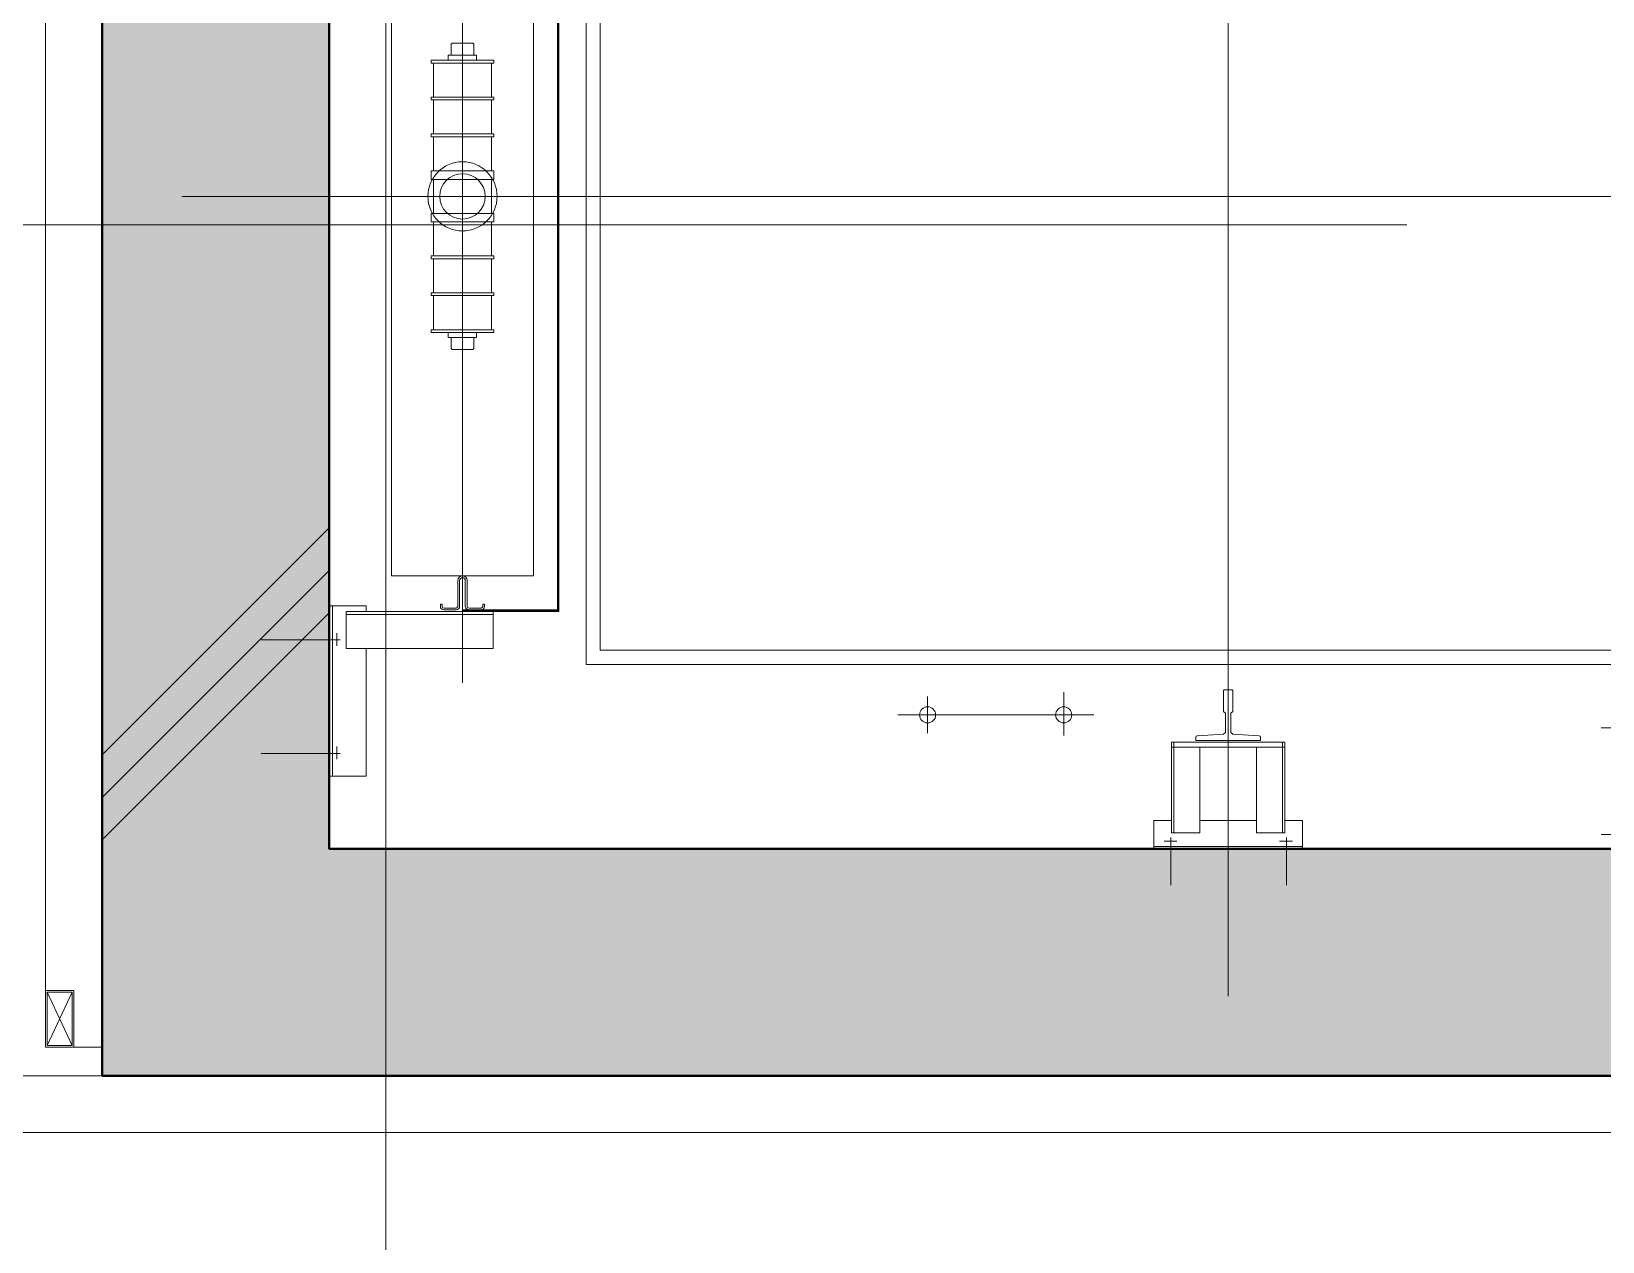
# Model space of a CAD drawing. Header units: millimetres. Extents: x 4003075 to 5615882, y 1445368 to 2591247.
# Drawn here: x 5365950 to 5368720, y 2445175 to 2447308 of the extents above; entities that cross this region are included whole.
import ezdxf

# ---------------------------------------------------------------- set-up
doc = ezdxf.new("R2010")
doc.units = ezdxf.units.MM
for name, color, linetype, lineweight in [('XR-평면도$0$A-CNTL', 9, 'Continuous', 15), ('XR-평면도$0$A-CONC-LIN1', 9, 'Continuous', 40), ('XR-평면도$0$A-DWXM-ELEV', 9, 'Continuous', 18), ('XR-평면도$0$A-ELEV-LIN3', 9, 'Continuous', 18), ('XR-평면도$0$A-SECT-LIN2', 9, 'Continuous', 20), ('XR-평면도$0$A-SECT-LIN3', 9, 'Continuous', 18), ('XR-평면도$0$A-WAXM-PANL', 9, 'Continuous', 20), ('XR-평면도$0$A-XXXX-HATC', 9, 'Continuous', 18), ('XR-평면도$0$A-XXXX-OPEN', 9, 'Continuous', 15)]:
    doc.layers.add(name, color=color, linetype=linetype, lineweight=lineweight)
doc.layers.add('XR-평면도$0$A-CONC-SOLD', color=9, linetype='Continuous')

# ---------------------------------------------------------------- blocks, each defined once
blk = doc.blocks.new('XR-평면도$0$RAMP_내려감(기준층) (220802)')
at = {"layer": 'XR-평면도$0$A-CNTL', "ltscale": 300}
blk.add_lwpolyline([(-24300, -35700), (25100, -35700)], dxfattribs=at)
blk = doc.blocks.new('XR-평면도$0$중심선(210216)')
at = {"layer": 'XR-평면도$0$A-CNTL', "ltscale": 300}
for points in [[(44000, 206000), (44000, -10000)], [(-10000, 106000), (186000, 106000)]]:
    blk.add_lwpolyline(points, dxfattribs=at)
blk = doc.blocks.new('XR-평면도$0$윈드컬럼(13000)_2')
at = {"layer": 'XR-평면도$0$A-SECT-LIN2'}
blk.add_lwpolyline([(-100, 250), (-100, 150), (-50, 150), (-50, 250)], close=True, dxfattribs=at)
at = {"layer": 'XR-평면도$0$A-SECT-LIN3'}
blk.add_lwpolyline([(-97, 247), (-97, 153), (-53, 153), (-53, 247)], close=True, dxfattribs=at)
at = {"layer": 'XR-평면도$0$A-XXXX-OPEN'}
for p, q in [((-97, 153), (-53, 247)), ((-97, 247), (-53, 153))]:
    blk.add_line(p, q, dxfattribs=at)
blk = doc.blocks.new('XR-평면도$0$ELEV_21인승(4호기)')
at = {"layer": 'XR-평면도$0$A-CNTL'}
for p, q in [((1150, -23.1), (1150, 3110)), ((-260, 1265), (2560, 1265))]:
    blk.add_line(p, q, dxfattribs=at)
at = {"layer": 'XR-평면도$0$A-DWXM-ELEV'}
for p, q in [((168, 2970), (168, 2830.5)), ((368, 2970), (368, 2830.5)), ((128, 2850), (128, 2785)), ((428, 2844), (128, 2844)), ((180.1, 2836.6), (157.7, 2836.6)), ((380.1, 2836.6), (357.7, 2836.6)), ((428, 2850), (428, 2785)), ((353, 2561.1), (353, 2820)), ((418, 2820), (353, 2820)), ((413, 2820), (413, 2561.1)), ((418, 2820), (418, 2561.1)), ((128, 2785), (353, 2785)), ((418, 2785), (428, 2785)), ((418, 2785), (428, 2785)), ((1819, 2740), (481, 2740)), ((481, 2740), (481, 2490)), ((910, 2560), (910, 2670)), ((915, 2670), (910, 2670)), ((915, 2560), (915, 2670)), ((975, 2666), (915, 2666)), ((975, 2560), (975, 2670)), ((980, 2670), (975, 2670)), ((980, 2560), (980, 2670)), ((1040, 2666), (980, 2666)), ((1040, 2560), (1040, 2670)), ((1040, 2670), (1045, 2670)), ((1045, 2560), (1045, 2670)), ((1105, 2666), (1045, 2666)), ((1105, 2560), (1105, 2670)), ((1105, 2670), (1120, 2670)), ((1120, 2560), (1120, 2670)), ((1180, 2666), (1120, 2666)), ((1180, 2560), (1180, 2670)), ((1195, 2670), (1180, 2670)), ((1195, 2560), (1195, 2670)), ((1195, 2666), (1255, 2666)), ((1255, 2560), (1255, 2670)), ((1260, 2670), (1255, 2670)), ((1260, 2560), (1260, 2670)), ((1260, 2666), (1320, 2666)), ((1320, 2560), (1320, 2670)), ((1320, 2670), (1325, 2670)), ((1325, 2560), (1325, 2670)), ((1325, 2666), (1385, 2666)), ((1385, 2560), (1385, 2670)), ((1385, 2670), (1390, 2670)), ((1390, 2560), (1390, 2670)), ((421, 2647.8), (421, 2626.2)), ((424.2, 2647.8), (424.2, 2626.2)), ((431, 2654), (427.2, 2654)), ((431, 2650.8), (427.2, 2650.8)), ((431, 2654), (431, 2650.8)), ((880, 2633), (882, 2635)), ((880, 2597), (880, 2633)), ((882, 2635), (901.2, 2635)), ((901.2, 2590), (901.2, 2640)), ((910, 2640), (901.2, 2640)), ((1390, 2640), (1398.8, 2640)), ((1398.8, 2590), (1398.8, 2640)), ((1418, 2635), (1398.8, 2635)), ((1420, 2633), (1418, 2635)), ((1420, 2597), (1420, 2633)), ((2007.6, 2615), (292.4, 2615)), ((418, 2445), (418, 2615)), ((419.5, 2615), (419.5, 2445)), ((421, 2615), (421, 2445)), ((421, 2603.8), (421, 2582.2)), ((424.2, 2603.8), (424.2, 2582.2)), ((472.8, 2623.2), (427.2, 2623.2)), ((472.8, 2620), (427.2, 2620)), ((472.8, 2610), (427.2, 2610)), ((472.8, 2606.8), (427.2, 2606.8)), ((850, 2615), (1420, 2615)), ((431, 2579.2), (427.2, 2579.2)), ((431, 2579.2), (431, 2576)), ((882, 2595), (880, 2597)), ((882, 2595), (901.2, 2595)), ((910, 2590), (901.2, 2590)), ((1390, 2590), (1398.8, 2590)), ((1418, 2595), (1398.8, 2595)), ((1418, 2595), (1420, 2597)), ((418, 2561.1), (353, 2561.1)), ((431, 2576), (427.2, 2576)), ((915, 2560), (910, 2560)), ((975, 2564), (915, 2564)), ((980, 2560), (975, 2560)), ((1040, 2564), (980, 2564)), ((1040, 2560), (1045, 2560)), ((1105, 2564), (1045, 2564)), ((1105, 2560), (1120, 2560)), ((1180, 2564), (1120, 2564)), ((1195, 2560), (1180, 2560)), ((1195, 2564), (1255, 2564)), ((1260, 2560), (1255, 2560)), ((1260, 2564), (1320, 2564)), ((1320, 2560), (1325, 2560)), ((1325, 2564), (1385, 2564)), ((1385, 2560), (1390, 2560)), ((1819, 2490), (481, 2490)), ((418, 2447.2), (1879, 2447.2)), ((418, 2446.1), (1880.5, 2446.1)), ((418, 2445), (1882, 2445)), ((325, 2397), (325, 115)), ((325, 2397), (1975, 2397)), ((350, 2372), (1950, 2372)), ((350, 2372), (350, 272)), ((236, 1847.2), (236, 1501.9)), ((204, 1795), (268.5, 1795)), ((199.4, 1555), (271.6, 1555)), ((276.2, 1555), (201, 1555)), ((0, 1396.2), (50, 1396.2)), ((4, 1133.8), (4, 1396.2)), ((50, 1365), (50, 1396.2)), ((-64.2, 1365.9), (19.7, 1365.9)), ((13.5, 1378.1), (13.5, 1355.5)), ((188, 1365), (28, 1365)), ((28, 1315), (28, 1365)), ((188, 1361), (28, 1361)), ((178.9, 1165), (178.9, 1365)), ((188, 1165), (188, 1365)), ((178.9, 1315), (28, 1315)), ((50, 1215), (50, 1315)), ((178.9, 1215), (28, 1215)), ((28, 1165), (28, 1215)), ((13.5, 1151.9), (13.5, 1174.5)), ((188, 1169), (28, 1169)), ((188, 1165), (28, 1165)), ((50, 1133.8), (50, 1165)), ((-64.2, 1162.2), (19.7, 1162.2)), ((0, 1133.8), (50, 1133.8)), ((25, 607.5), (25, 147.5)), ((213, 607.5), (213, 147.5))]:
    blk.add_line(p, q, dxfattribs=at)
blk.add_lwpolyline([(196.6, 1208, 0.396891), (199.1, 1210.4), (201.8, 1257), (205.1, 1260.2), (238.8, 1260.2), (242, 1257), (279, 1257), (280, 1258), (280, 1272), (279, 1273), (242, 1273), (238.8, 1269.7), (205.1, 1269.7), (201.8, 1273), (199.1, 1319.6, 0.396891), (196.6, 1322), (191, 1322), (191, 1208)], format="xyb", close=True, dxfattribs=at)
for centre, radius in [((1150, 2615), 61), ((1150, 2615), 61), ((1150, 2615), 40), ((236, 1795), 14.2), ((236, 1555), 14.2)]:
    blk.add_circle(centre, radius, dxfattribs=at)
for centre, radius, start, end in [((427.2, 2647.8), 6.2, 90, 180), ((427.2, 2647.8), 3, 90, 180), ((427.2, 2626.2), 6.2, 180, 270), ((427.2, 2603.8), 6.2, 90, 180), ((427.2, 2626.2), 3, 180, 270), ((427.2, 2603.8), 3, 90, 180), ((472.8, 2615), 8.2, 270, 90), ((472.8, 2615), 5, 270, 90), ((427.2, 2582.2), 6.2, 180, 270), ((427.2, 2582.2), 3, 180, 270)]:
    blk.add_arc(centre, radius, start, end, dxfattribs=at)
blk = doc.blocks.new('XR-평면도$0$CORE_03_06_B2F 3F에서8F (230330)')
at = {"layer": 'XR-평면도$0$A-CONC-SOLD'}
h = blk.add_hatch(dxfattribs=at)
h.set_pattern_fill('CONC', color=256, scale=100, angle=180)
h.set_pattern_definition([(225, (259193, 729020.6), (2121.32, -2121.32), []), (225, (259193, 728945.6), (2121.32, -2121.32), []), (225, (259193, 728870.6), (2121.32, -2121.32), [])])
h.paths.add_polyline_path([(0, 0), (10950, 0), (10950, 10700), (10550, 10700), (10550, 10000), (7300, 10000), (7300, 9550), (7550, 9550), (7550, 9750), (10550, 9750), (10550, 7250), (8850, 7250), (8850, 7000), (10550, 7000), (10550, 400), (7550, 400), (7550, 7000), (7750, 7000), (7750, 7250), (7550, 7250), (7550, 8450), (7300, 8450), (7300, 5550), (6850, 5550), (6850, 5300), (7300, 5300), (7300, 400), (3500, 400), (3500, 900), (3250, 900), (3250, 400), (400, 400), (400, 2700), (3250, 2700), (3250, 2200), (3500, 2200), (3500, 3500), (3250, 3500), (3250, 2950), (400, 2950), (400, 5300), (3250, 5300), (3250, 4700), (3500, 4700), (3500, 5300), (5750, 5300), (5750, 5550), (5300, 5550), (5300, 7900), (5050, 7900), (5050, 5550), (400, 5550), (400, 9100), (1300, 9100), (1300, 9350), (400, 9350), (400, 12000), (2400, 12000), (2400, 9350), (1915, 9350), (1915, 9100), (3550, 9100), (3550, 9350), (2650, 9350), (2650, 12000), (5050, 12000), (5050, 9350), (4150, 9350), (4150, 9100), (5300, 9100), (5300, 12000), (5750, 12000), (5750, 12400), (0, 12400)])
h.paths.add_polyline_path([(6850, 12000), (10550, 12000), (10550, 11800), (10950, 11800), (10950, 12400), (6850, 12400)], flags=17)
at = {"layer": 'XR-평면도$0$A-XXXX-HATC'}
h = blk.add_hatch(color=253, dxfattribs=at)
h.dxf.hatch_style = 1
h.paths.add_polyline_path([(0, 12400), (0, 0), (10950, 0), (10950, 10685), (10550, 10685), (10550, 10000), (7300, 10000), (7300, 9615), (7550, 9615), (7550, 9750), (10550, 9750), (10550, 7250), (8765, 7250), (8765, 7000), (10550, 7000), (10550, 400), (7550, 400), (7550, 7000), (7635, 7000), (7635, 7250), (7550, 7250), (7550, 8485), (7300, 8485), (7300, 5550), (6865, 5550), (6865, 5300), (7300, 5300), (7300, 400), (3500, 400), (3500, 900), (3250, 900), (3250, 400), (400, 400), (400, 2700), (3250, 2700), (3250, 2200), (3500, 2200), (3500, 3475), (3250, 3475), (3250, 2950), (400, 2950), (400, 5300), (3250, 5300), (3250, 4775), (3500, 4775), (3500, 5300), (5735, 5300), (5735, 5550), (400, 5550), (400, 9100), (1285, 9100), (1285, 9350), (400, 9350), (400, 12000), (2400, 12000), (2400, 9350), (1915, 9350), (1915, 9100), (4235, 9100), (4235, 9350), (2650, 9350), (2650, 12000), (5050, 12000), (5050, 9350), (4865, 9350), (4865, 9100), (5300, 9100), (5300, 12000), (5735, 12000), (5735, 12400)])
h.paths.add_polyline_path([(6865, 12000), (6865, 12400), (10950, 12400), (10950, 11815), (10550, 11815), (10550, 12000)])
at = {"layer": 'XR-평면도$0$A-CONC-LIN1'}
for points in [[(5735, 12400), (0, 12400), (0, 0), (10950, 0), (10950, 10685), (10550, 10685)], [(400, 2700), (400, 400), (3250, 400)]]:
    blk.add_lwpolyline(points, dxfattribs=at)
at = {"rotation": 90}
blk.add_blockref('XR-평면도$0$ELEV_21인승(4호기)', (3250, 400), dxfattribs=at)

msp = doc.modelspace()

# ---------------------------------------------------------------- linework, layer by layer
at = {"layer": 'XR-평면도$0$A-ELEV-LIN3'}
for points in [[(5363175, 2444567.6), (5364575, 2444567.6), (5364575, 2445467.6), (5377025, 2445467.6), (5377025, 2444867.6), (5378125, 2444867.6), (5378125, 2446367.6), (5377025, 2446367.6), (5377025, 2457867.6), (5433125, 2457867.6), (5433125, 2446367.6), (5432025, 2446367.6), (5432025, 2444867.6), (5433125, 2444867.6), (5433125, 2445467.6), (5443025, 2445467.6), (5443025, 2444867.6), (5444125, 2444867.6), (5444125, 2446367.6), (5443025, 2446367.6), (5443025, 2457867.6), (5483675, 2457867.6)], [(5363175, 2445967.6), (5363175, 2444567.6), (5364575, 2444567.6), (5364575, 2445467.6), (5377025, 2445467.6), (5377025, 2444867.6), (5378125, 2444867.6), (5378125, 2446367.6), (5377025, 2446367.6), (5377025, 2457867.6), (5433125, 2457867.6), (5433125, 2446367.6), (5432025, 2446367.6), (5432025, 2444867.6), (5433125, 2444867.6), (5433125, 2445467.6), (5443025, 2445467.6), (5443025, 2444867.6), (5444125, 2444867.6), (5444125, 2446367.6), (5443025, 2446367.6), (5443025, 2457867.6), (5483675, 2457867.6)], [(5363175, 2445967.6), (5363175, 2444567.6), (5364575, 2444567.6), (5364575, 2445467.6), (5377025, 2445467.6), (5377025, 2444867.6), (5378125, 2444867.6), (5378125, 2446367.6), (5377025, 2446367.6), (5377025, 2457867.6), (5433125, 2457867.6), (5433125, 2446367.6), (5432025, 2446367.6), (5432025, 2444867.6), (5433125, 2444867.6), (5433125, 2445467.6), (5443025, 2445467.6), (5443025, 2444867.6), (5444125, 2444867.6), (5444125, 2446367.6), (5443025, 2446367.6), (5443025, 2457867.6), (5483675, 2457867.6)], [(5363075, 2444467.6), (5364675, 2444467.6), (5364675, 2445367.6), (5376925, 2445367.6), (5376925, 2444767.6), (5378225, 2444767.6), (5378225, 2446467.6), (5377125, 2446467.6), (5377125, 2457767.6), (5433025, 2457767.6), (5433025, 2446467.6), (5431925, 2446467.6), (5431925, 2444767.6), (5433225, 2444767.6), (5433225, 2445367.6), (5442925, 2445367.6), (5442925, 2444767.6), (5444225, 2444767.6), (5444225, 2446467.6), (5443125, 2446467.6), (5443125, 2457767.6), (5483575, 2457767.6)], [(5363075, 2444467.6), (5364675, 2444467.6), (5364675, 2445367.6), (5376925, 2445367.6), (5376925, 2444767.6), (5378225, 2444767.6), (5378225, 2446467.6), (5377125, 2446467.6), (5377125, 2457767.6), (5433025, 2457767.6), (5433025, 2446467.6), (5431925, 2446467.6), (5431925, 2444767.6), (5433225, 2444767.6), (5433225, 2445367.6), (5442925, 2445367.6), (5442925, 2444767.6), (5444225, 2444767.6), (5444225, 2446467.6), (5443125, 2446467.6), (5443125, 2457767.6), (5483575, 2457767.6)], [(5363075, 2444467.6), (5364675, 2444467.6), (5364675, 2445367.6), (5376925, 2445367.6), (5376925, 2444767.6), (5378225, 2444767.6), (5378225, 2446467.6), (5377125, 2446467.6), (5377125, 2457767.6), (5433025, 2457767.6), (5433025, 2446467.6), (5431925, 2446467.6), (5431925, 2444767.6), (5433225, 2444767.6), (5433225, 2445367.6), (5442925, 2445367.6), (5442925, 2444767.6), (5444225, 2444767.6), (5444225, 2446467.6), (5443125, 2446467.6), (5443125, 2457767.6), (5483575, 2457767.6)]]:
    msp.add_lwpolyline(points, dxfattribs=at)
at = {"layer": 'XR-평면도$0$A-WAXM-PANL'}
for points in [[(5377575, 2536017.6), (5365925, 2536017.6), (5365925, 2445467.6), (5366075, 2445467.6)], [(5377575, 2536017.6), (5365925, 2536017.6), (5365925, 2445467.6), (5366075.1, 2445467.6)], [(5377575, 2536017.6), (5365925, 2536017.6), (5365925, 2445467.6), (5366075.1, 2445467.6)], [(5377575, 2535967.6), (5365975, 2535967.6), (5365975, 2445517.6), (5366075, 2445517.6)], [(5377575, 2535967.6), (5365975, 2535967.6), (5365975, 2445517.6), (5366075.1, 2445517.6)], [(5377575, 2535967.6), (5365975, 2535967.6), (5365975, 2445517.6), (5366075.1, 2445517.6)]]:
    msp.add_lwpolyline(points, dxfattribs=at)

# ---------------------------------------------------------------- block references
for name, p in [('XR-평면도$0$RAMP_내려감(기준층) (220802)', (5343275, 2482667.6)), ('XR-평면도$0$윈드컬럼(13000)_2', (5366075, 2445367.6)), ('XR-평면도$0$윈드컬럼(13000)_2', (5366075, 2445367.6)), ('XR-평면도$0$윈드컬럼(13000)_2', (5366075, 2445367.6)), ('XR-평면도$0$CORE_03_06_B2F 3F에서8F (230330)', (5366075, 2445467.6)), ('XR-평면도$0$CORE_03_06_B2F 3F에서8F (230330)', (5366075, 2445467.6)), ('XR-평면도$0$CORE_03_06_B2F 3F에서8F (230330)', (5366075, 2445467.6))]:
    msp.add_blockref(name, p)
at = {"layer": 'XR-평면도$0$A-CNTL'}
msp.add_blockref('XR-평면도$0$중심선(210216)', (5322575, 2339367.6), dxfattribs=at)

doc.saveas('drawing.dxf')
